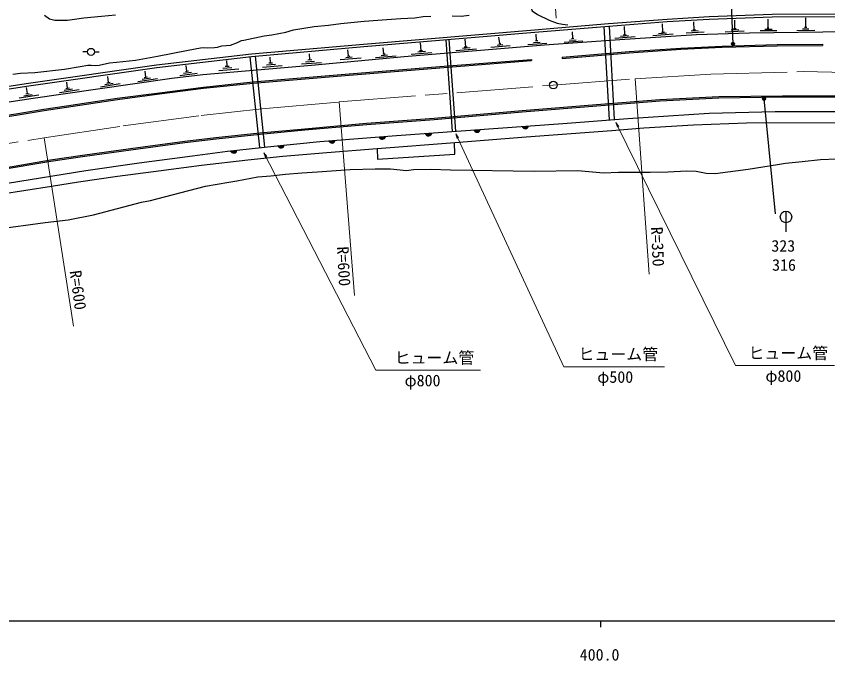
# Model space of a CAD drawing. Units: millimetres at full size, sheet at 1:1000; details may follow other scales. Extents: x 40000 to 680000, y 20000 to 380000.
# Drawn here: x 376270 to 503663, y 198715 to 299860 of the extents above; entities that cross this region are included whole.
import ezdxf
from ezdxf.enums import TextEntityAlignment as Align

# ---------------------------------------------------------------- set-up
doc = ezdxf.new("R2010")
doc.units = ezdxf.units.MM
doc.header["$LTSCALE"] = 1000
doc.linetypes.add('CHAIN', pattern=[18.5, 12, -1.5, 3.5, -1.5])
for name, color, linetype, lineweight in [('M-BGD', 7, 'Continuous', 25), ('M-BMK', 2, 'CHAIN', 13), ('M-BMK-SRVR', 3, 'Continuous', 25), ('M-STR-HTXT', 7, 'Continuous', 13), ('M-STR-STRC', 7, 'Continuous', 25), ('M-TTL-BAND', 7, 'Continuous', 25)]:
    doc.layers.add(name, color=color, linetype=linetype, lineweight=lineweight)
doc.styles.add('ＭＳ ゴシック', font='')
doc.styles.get('ＭＳ ゴシック').set_extended_font_data('MS Gothic')

# ---------------------------------------------------------------- blocks, each defined once
blk = doc.blocks.new('open_arrow')
at = {"color": 0, "linetype": 'Continuous', "lineweight": -2}
blk.add_lwpolyline([(7.5, 1.25), (0, 0), (7.5, -1.25)], dxfattribs=at)

msp = doc.modelspace()

# ---------------------------------------------------------------- hatches: boundary and pattern name
at = {"layer": 'M-BGD'}
for points in [[(488572, 295416, 0.41421), (488911, 295316, 0.41421), (489011, 295655, 1)], [(493424, 286793, 0.41421), (493763, 286693, 0.41421), (493863, 287032, 1)], [(448118, 282020, 0.82183), (449106, 282092)], [(455708, 282575, 0.82183), (456696, 282647)], [(425361, 280322, 0.82183), (426349, 280397)], [(433238, 280923, 0.82183), (434226, 280998)], [(440495, 281462, 0.82183), (441483, 281534)], [(417358, 279555, 0.82183), (418344, 279654)], [(409926, 278742, 0.82183), (410911, 278851)]]:
    msp.add_hatch(color=256, dxfattribs=at).paths.add_polyline_path(points)

# ---------------------------------------------------------------- linework, layer by layer
for p, q in [((488792, 295535), (488033, 315092)), ((494304, 298043), (494304, 299383)), ((500208, 298147), (500216, 299635)), ((468533, 298251), (469344, 283603)), ((469331, 298317), (470142, 283665)), ((471802, 296972), (471764, 298231)), ((477782, 297388), (477744, 298647)), ((482690, 297749), (482642, 298985)), ((489091, 297927), (489057, 299233)), ((500025, 298143), (500391, 298151)), ((457959, 296044), (457909, 297057)), ((463629, 296397), (463579, 297410)), ((471563, 296956), (472042, 296989)), ((476207, 296859), (479390, 297086)), ((477097, 297153), (478357, 297237)), ((477542, 297371), (478021, 297404)), ((481426, 297276), (484257, 297405)), ((482218, 297557), (483325, 297612)), ((482485, 297742), (482895, 297756)), ((487531, 297430), (490520, 297559)), ((488499, 297716), (489696, 297774)), ((488890, 297921), (489292, 297932)), ((493056, 297623), (495667, 297623)), ((493783, 297826), (494938, 297826)), ((494175, 298043), (494434, 298043)), ((498810, 297610), (501608, 297649)), ((499690, 297906), (500706, 297906)), ((439819, 294488), (439715, 295665)), ((444756, 281774), (443740, 296178)), ((445254, 281810), (444239, 296213)), ((446831, 295064), (446727, 296240)), ((452004, 295553), (452343, 295590)), ((452174, 295571), (452049, 296584)), ((456599, 295419), (459558, 295659)), ((457460, 295749), (458490, 295814)), ((457771, 296034), (458147, 296054)), ((462269, 295773), (465228, 296012)), ((463130, 296103), (464160, 296168)), ((463441, 296388), (463817, 296407)), ((470228, 296444), (473411, 296670)), ((471118, 296737), (472378, 296821)), ((428447, 293628), (428348, 294576)), ((433982, 293952), (433883, 294901)), ((439302, 294257), (440536, 294369)), ((439584, 294470), (440054, 294507)), ((445280, 294500), (448532, 294769)), ((446314, 294832), (447548, 294945)), ((446596, 295045), (447066, 295082)), ((450758, 294991), (453809, 295293)), ((451771, 295320), (452630, 295421)), ((387460, 294273), (386710, 294273)), ((388560, 294273), (389310, 294273)), ((412956, 293509), (414455, 279242)), ((413752, 293586), (415250, 279329)), ((416208, 292549), (416152, 293455)), ((422049, 293024), (422657, 293045)), ((422353, 293034), (422296, 293940)), ((427128, 293057), (430402, 293323)), ((428022, 293392), (429001, 293477)), ((428262, 293615), (428632, 293641)), ((432663, 293381), (435936, 293647)), ((433557, 293716), (434536, 293802)), ((433797, 293939), (434167, 293965)), ((438268, 293925), (441520, 294194)), ((403067, 291243), (402962, 292149)), ((408716, 291699), (410107, 291792)), ((409067, 292008), (409674, 292028)), ((409370, 292018), (409314, 292924)), ((414926, 291890), (418027, 292127)), ((415554, 292230), (416945, 292322)), ((415904, 292539), (416512, 292559)), ((421070, 292376), (424171, 292612)), ((421699, 292715), (423089, 292808)), ((396622, 290289), (396493, 291245)), ((401936, 290574), (404674, 290931)), ((402513, 290941), (403759, 291105)), ((402824, 291206), (403310, 291279)), ((408088, 291359), (411189, 291596)), ((384343, 288564), (384209, 289519)), ((389486, 288792), (392569, 289285)), ((390193, 289135), (391499, 289348)), ((390501, 289421), (391028, 289505)), ((390765, 289463), (390630, 290418)), ((395339, 289626), (398425, 290101)), ((396048, 289965), (397355, 290170)), ((396358, 290249), (396886, 290330)), ((378034, 287713), (377900, 288668)), ((383065, 287894), (386148, 288387)), ((383772, 288236), (385078, 288449)), ((384080, 288522), (384607, 288606)), ((376756, 287042), (379839, 287535)), ((377462, 287385), (378768, 287598)), ((377771, 287670), (378298, 287755)), ((493644, 286913), (495393, 268865)), ((497106, 269263), (497106, 266013))]:
    msp.add_line(p, q, dxfattribs=at)
for points in [[(456886, 301576), (457276, 300724), (458099, 300152), (459910, 299238), (461189, 298792), (462012, 298606), (462866, 298528)], [(306114, 275895), (311415, 276430), (313731, 276837), (325312, 279231), (340878, 282458), (354957, 285383), (378232, 288956), (398322, 291835), (413221, 293539), (430810, 295096), (457682, 297345), (469295, 298315), (478460, 299010), (485069, 299414), (494939, 299788), (510691, 299815), (520053, 299532), (536138, 298628), (543486, 297701), (555991, 296177), (562984, 296115)], [(306116, 276298), (311360, 276827), (313656, 277230), (325231, 279623), (340796, 282850), (354886, 285777), (378173, 289351), (398271, 292231), (413180, 293937), (430776, 295494), (457649, 297744), (469264, 298713), (478433, 299409), (485050, 299814), (494931, 300188), (510697, 300215), (520070, 299932), (536174, 299027), (543535, 298098), (556017, 296577), (562987, 296515)], [(375719, 290744), (376946, 290919), (379214, 291048), (383860, 291574), (386302, 291969), (387507, 292189), (388021, 292189), (388754, 292147), (389312, 292164), (390928, 292540), (392008, 292665), (393977, 292853), (395014, 292959), (398433, 293590), (403277, 294545), (405181, 294885), (405742, 294933), (406290, 294921), (407376, 294945), (407842, 294992), (408534, 295219), (409930, 295338), (410996, 295758), (411628, 296044), (412022, 296092), (415184, 296760), (416370, 296964), (418579, 297368), (419811, 297721), (423014, 298254), (425276, 298482), (427245, 298732), (430866, 299091), (434426, 299349), (436658, 299515), (438841, 299632), (440172, 299829), (441371, 299882)], [(380718, 300030), (381513, 299477), (382325, 299265), (382984, 299254), (384336, 299265), (386872, 299589), (389654, 299857), (391841, 300081)], [(444714, 299926), (446101, 299846), (447370, 300025)], [(314179, 276930), (327551, 279022), (342505, 281461), (367140, 285246), (378945, 286993), (388719, 288436), (400721, 290118), (405581, 290697), (422595, 292169), (437171, 293545), (459182, 295355), (471005, 296210), (483072, 296974), (491362, 297270), (506692, 297451), (513479, 297338), (526100, 296749), (544519, 295319), (562812, 293827)], [(256086, 257875), (271458, 259303), (291941, 261167), (300313, 262203), (312611, 263901), (320480, 265138), (330357, 266691), (352563, 270158), (374892, 273665), (387217, 275651), (395593, 276867), (403957, 277960), (409457, 278691), (416723, 279492), (423944, 280214), (435958, 281130), (462062, 283039), (472292, 283832), (485071, 284645), (495424, 284904), (505180, 284895)], [(254463, 256359), (275467, 258217), (294345, 260006), (304850, 261274), (325145, 264197), (349569, 268173), (365173, 270610), (373694, 271933), (381815, 273202), (386028, 273864), (392159, 274748), (397843, 275502), (405329, 276477), (412608, 277350), (418117, 277916), (425044, 278475), (432949, 279111), (445140, 280026), (456336, 280938), (469786, 281949), (474767, 282371), (482595, 282828), (490911, 283144), (505875, 283172)], [(432949, 279111), (432970, 277454), (445095, 278192), (445078, 280021)], [(373075, 266453), (380807, 267466), (384425, 267926), (388415, 268700), (395954, 270660), (397366, 270944), (400762, 271812), (405979, 273188), (409630, 273826), (410880, 274048), (414199, 274647), (416235, 274837), (418524, 275064), (421093, 275303), (423556, 275443), (428668, 275811), (432605, 275938), (435009, 275900), (437511, 275658), (438654, 275785), (441335, 275835), (444421, 275746), (457551, 275551), (464424, 275636), (468460, 275290), (470810, 275380), (475770, 275394), (478625, 275422), (481500, 275611), (482981, 275553), (484579, 275233), (485987, 275204), (491161, 275858), (495797, 276613), (497046, 276787), (499631, 277077), (502535, 277382), (505096, 277499)]]:
    msp.add_lwpolyline(points, dxfattribs=at)
for centre, radius in [((488792, 295535), 250), ((388010, 294273), 550), ((493644, 286913), 250), ((497106, 268363), 900)]:
    msp.add_circle(centre, radius, dxfattribs=at)
for centre, start, end in [((448605, 282153), 195.35281, 353.01101), ((456195, 282708), 195.35281, 353.01101), ((425848, 280457), 195.53454, 353.19273), ((433725, 281058), 195.53454, 353.19273), ((440982, 281596), 195.35281, 353.01101), ((417841, 279702), 196.88174, 354.53993), ((410408, 278894), 197.46169, 355.11988)]:
    msp.add_arc(centre, 505, start, end, dxfattribs=at)
at = {"layer": 'M-BMK'}
msp.add_lwpolyline([(259669, 264361), (274494, 265741), (295422, 267850), (312858, 270018), (330168, 272672), (359810, 277464), (380662, 280777), (393058, 282650), (405297, 284277), (414842, 285353), (426983, 286413), (460579, 289049), (473450, 290035), (485302, 290756), (499785, 291168), (515472, 290856), (529176, 289934), (562392, 287372)], dxfattribs=at)
at = {"layer": 'M-BMK-SRVR'}
msp.add_circle((460579, 289049), 600, dxfattribs=at)
at = {"layer": 'M-STR-HTXT'}
for p, q in [((461048, 299542), (458329, 333473)), ((473450, 290035), (475649, 259389)), ((426983, 286413), (429382, 256052)), ((380662, 280777), (385282, 251229))]:
    msp.add_line(p, q, dxfattribs=at)
for points in [[(470419, 283189), (489167, 245030), (504719, 245030)], [(445269, 281424), (462233, 244855), (478032, 244855)], [(415162, 278442), (432700, 244300), (449167, 244300)]]:
    msp.add_lwpolyline(points, dxfattribs=at)
at = {"layer": 'M-STR-STRC'}
for p, q in [((502861, 295478), (502862, 295278)), ((457164, 293097), (457179, 292898)), ((461960, 293449), (461977, 293250))]:
    msp.add_line(p, q, dxfattribs=at)
for points in [[(461960, 293449), (472474, 294328), (480597, 294871), (487075, 295185), (495706, 295438), (502861, 295478)], [(461977, 293250), (472489, 294129), (480609, 294671), (487083, 294986), (495709, 295238), (502862, 295278)], [(339624, 278551), (353762, 280891), (371392, 283757), (380627, 285261), (384147, 285810), (392133, 286977), (398750, 287864), (405657, 288752), (413436, 289581), (427888, 290746), (442775, 291980), (457164, 293097)], [(339656, 278353), (353795, 280694), (371425, 283559), (380659, 285064), (384177, 285612), (392161, 286779), (398776, 287666), (405680, 288554), (413455, 289381), (427905, 290546), (442791, 291781), (457179, 292898)], [(373489, 275929), (381660, 277320), (386666, 278032), (394221, 279089), (402714, 280230), (407628, 280823), (414533, 281549), (421569, 282207), (431273, 283064), (441861, 283879), (455682, 285044), (467374, 286007), (477326, 286770), (486550, 287243), (496550, 287395), (505486, 287392)], [(373521, 275731), (381691, 277122), (386694, 277834), (394248, 278891), (402740, 280031), (407650, 280624), (414553, 281350), (421588, 282008), (431290, 282865), (441877, 283679), (455699, 284845), (467389, 285807), (477338, 286570), (486556, 287043), (496551, 287195), (505484, 287192)]]:
    msp.add_lwpolyline(points, dxfattribs=at)
at = {"layer": 'M-TTL-BAND'}
for p, q in [((40000, 205000), (579000, 205000)), ((468000, 205000), (468000, 204000))]:
    msp.add_line(p, q, dxfattribs=at)

# ---------------------------------------------------------------- block references
at = {"layer": 'M-STR-HTXT', "xscale": 100, "yscale": 100}
for p, rotation in [((470419, 283189), 296.2), ((445269, 281424), 294.9), ((415162, 278442), 297.2)]:
    msp.add_blockref('open_arrow', p, dxfattribs=dict(at, rotation=rotation))

# ---------------------------------------------------------------- texts
at = {"layer": 'M-BGD', "style": 'ＭＳ ゴシック'}
for s, p in [('323', (496677, 262362)), ('316', (496792, 259369))]:
    msp.add_text(s, height=1833, dxfattribs=at).set_placement(p, align=Align.BOTTOM_CENTER)
at = {"layer": 'M-STR-HTXT', "style": 'ＭＳ ゴシック'}
for s, rotation, p in [('R=350', 272.49, (475510, 263636)), ('R=600', 273.122, (426230, 260543)), ('R=600', 277.792, (384522, 256691))]:
    msp.add_text(s, height=1833, rotation=rotation, dxfattribs=at).set_placement(p, align=Align.BOTTOM_CENTER)
for p in [(435667, 244800), (464532, 245355), (491219, 245530)]:
    msp.add_text('ヒューム管', height=1833, dxfattribs=at).set_placement(p, align=Align.BOTTOM_LEFT)
for s, p in [('φ800', (440050, 241232)), ('φ500', (470300, 241782)), ('φ800', (496692, 241945))]:
    msp.add_text(s, height=1833, dxfattribs=at).set_placement(p, align=Align.BOTTOM_CENTER)
at = {"layer": 'M-TTL-BAND', "style": 'ＭＳ ゴシック'}
msp.add_text('400.0', height=1833, dxfattribs=at).set_placement((467844, 198195), align=Align.BOTTOM_CENTER)

doc.saveas('drawing.dxf')
